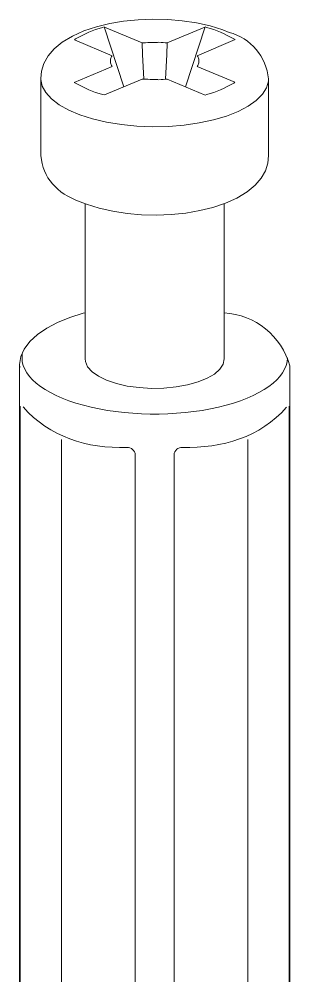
# Model space of a CAD drawing. Header units: metres. Extents: x -8.4 to 7.9, y -3.9 to 2.
# Drawn here: x 0.9625 to 0.9923, y 1.0301 to 1.1353 of the extents above; entities that cross this region are included whole.
import ezdxf

# ---------------------------------------------------------------- set-up
doc = ezdxf.new("R2010")
doc.units = ezdxf.units.M
doc.header["$MEASUREMENT"] = 0
doc.layers.add('PDF3_Geometry_Num_Penna__7', color=7, linetype='Continuous', lineweight=18)

msp = doc.modelspace()

# ---------------------------------------------------------------- linework, layer by layer
at = {"layer": 'PDF3_Geometry_Num_Penna__7', "color": 7, "linetype": 'Continuous', "lineweight": 18, "flags": 128}
for points in [[(0.9692506896143162, 1.115251635812376), (0.969934256992118, 1.114988037934663), (0.971343090847021, 1.114548708138471), (0.972842769168255, 1.114210647583437), (0.9744079746455311, 1.113970877762465), (0.9760163684756528, 1.113835355689741), (0.9776456118554243, 1.113796635097535), (0.9792733659816496, 1.113857694492937), (0.9808683565298538, 1.11401853387595), (0.9824052661897481, 1.114276174739479), (0.9838692024258681, 1.114630617083524), (0.985237826435018, 1.115089307175818), (0.9864977349352803, 1.115652245016361), (0.9876310568840977, 1.116334323140616), (0.988506737969386, 1.11706256812481), (0.9891724343046308, 1.117842936983128), (0.9896415491717497, 1.118659047926561), (0.9899170610778355, 1.119518347222838), (0.9900004592764343, 1.120325522644993), (0.9899810989803312, 1.128765122492493, 0.3154529113697757), (0.9856473711602806, 1.133885176185047), (0.9849638037824787, 1.134150263316309), (0.9835549699275757, 1.134592571619591), (0.982056780859888, 1.134930632174626), (0.9804900861290659, 1.135165934234959), (0.978881692298944, 1.135304434814775), (0.9772509596656259, 1.135343155406982), (0.9756246947929473, 1.135280606758033), (0.9740326827518359, 1.135119767375021), (0.9724942838383953, 1.134859148004399), (0.9710288583487287, 1.134504705660354), (0.9696602343395787, 1.134047504821606), (0.9683988365857702, 1.133484566981063), (0.9672670038904995, 1.132799510349715), (0.9663913228052107, 1.13207573312616), (0.965725626469966, 1.131298342774935), (0.9652550223493005, 1.130476274817317), (0.9649809996967612, 1.129621443281678), (0.9648990907517089, 1.128806821591792), (0.9648990907517089, 1.120325522644993)], [(0.9740445967802073, 1.12789956833132), (0.9718851791379138, 1.134486536767087), (0.9717094472194377, 1.134416541850406, 0.07295093407433385), (0.9687473219156298, 1.13316259036433), (0.9686117998429066, 1.133073235151545), (0.9727578817161097, 1.131323362234514, 0.0888182389470697), (0.9725791712905406, 1.130940624073087, 0.008282302233397808), (0.9725791712905406, 1.13053703636201, 0.08936752625982482), (0.9727578817161097, 1.13015131969349), (0.968576057757793, 1.128388341345251), (0.9687473219156298, 1.128312389414385, 0.07328379214406178), (0.9717094472194377, 1.127059927181855), (0.9719209212230279, 1.127004526949928), (0.9760640245891378, 1.128754399866959)], [(0.9779255915221493, 1.128678447936091, 0.0199441125913081), (0.9788340361854587, 1.128754399866959), (0.9830128816366829, 1.126988443011627), (0.9831871243016129, 1.127059927181855, 0.07349132340493998), (0.9861522281125131, 1.128312389414385), (0.9862862609316901, 1.12840144677646), (0.9821401790584873, 1.13015131969349, 0.09413632454637856), (0.9823188894840665, 1.130537036362008, 0.008292322756574107), (0.9823188894840557, 1.130940624073087, 0.09361208484738172), (0.9821401790584873, 1.131323362234514), (0.9863220030168037, 1.133089616940556), (0.9861522281125131, 1.13316259036433, 0.07305504692548928), (0.983188613555159, 1.134416541850406), (0.9830128816366829, 1.134486536767087), (0.9808564425014826, 1.12789956833132)], [(0.9922760386953474, 1.004200977363742, 0.04660708693602839), (0.9923400765978431, 1.004774339979109), (0.9923400765978431, 1.097192947308619, 0.3186885446216916), (0.9851082613764804, 1.10304422449246)], [(0.9626220220792493, 1.092768375022238), (0.9626220220792493, 1.004200977363742), (0.9626413823753527, 1.00405651976974, 0.3534145949632784), (0.9634664288400635, 1.00338486642031), (0.9663540914665506, 1.00338486642031, -0.1429513169241278), (0.9673235955252629, 1.003192752712823)], [(0.9922760386953474, 1.092768375022238), (0.9922760386953474, 1.004200977363742), (0.9922596569063241, 1.004059498276836, -0.3547331399748253), (0.9914316319345337, 1.00338486642031), (0.9885424800544996, 1.00338486642031, 0.1329059324754533), (0.9876161643486335, 1.003244578736239, 0.1399957533842267), (0.9877189228433355, 1.003610935108655), (0.9877189228433355, 1.089107491954455)], [(0.9671791379312612, 1.089113448968641), (0.9671791379312612, 1.058284411304426), (0.9671791379312612, 1.003610935108655, 0.1399957534056263), (0.9672818964259656, 1.003244578736239, 0.2042312796020091), (0.9748160301172472, 0.999935755206826, -0.08164963474237226), (0.9753193978159335, 0.9998181041766596)], [(0.9753193978159335, 0.9988634926534119), (0.9753193978159335, 1.087433868819001, 0.392554062873132), (0.9743945713636134, 1.088235087226961)], [(0.980509446425169, 1.08823061946633, 0.4110092601316757), (0.9795786629586635, 1.087433868819001), (0.9795786629586635, 0.9988634926534119)]]:
    msp.add_lwpolyline(points, format="xyb", dxfattribs=at)
for points in [[(0.9719209212230279, 1.13447313348517), (0.9760640245891378, 1.132721771314593), (0.9761221054774479, 1.13146186281433), (0.9762472027753463, 1.128739507331495)], [(0.9786508579992504, 1.128739507331495), (0.9787759552971488, 1.131457395053691), (0.9788340361854587, 1.132721771314593), (0.9829771395515691, 1.13447313348517)], [(0.9900004592764343, 1.128784184937887), (0.9899810989803312, 1.128532501088544), (0.9897666464696483, 1.127798299090164), (0.9893168918986325, 1.127083457387887), (0.9886318352672844, 1.126402868517179), (0.9877278583646142, 1.125768446506408), (0.9866272999938178, 1.125193594637495), (0.9853495204509989, 1.124687248431715), (0.9839138800322605, 1.124264300424535), (0.9823516530620772, 1.12393070763014), (0.980698581625563, 1.123687959302074), (0.9789784937794607, 1.123547969468712), (0.9772315993695228, 1.123506270369413), (0.9754891727202241, 1.123571797525455), (0.9737795096489464, 1.123737104669106), (0.9721428200014429, 1.124002191800367), (0.9706148458628269, 1.124361101905052), (0.9692179260362953, 1.124806388715428), (0.9679818455927757, 1.125332095217311), (0.9669259648283716, 1.125923328875235), (0.9660756010533721, 1.126569664914377), (0.9654471360567874, 1.127259189306364), (0.9650554623740816, 1.127979988022826), (0.9649020692588016, 1.128717168528299), (0.9648990907517089, 1.128806523741083)], [(0.9697897993981163, 1.115044629569426), (0.9697897993981163, 1.097967359152752), (0.9698240522296838, 1.097676954711202), (0.9700682898112948, 1.097105081349381), (0.9705508079603314, 1.096560014551396), (0.97125224638069, 1.096064093120442), (0.9721577125369069, 1.09562923108489), (0.9732329535974144, 1.095262874712473), (0.9744377597164592, 1.094988852059934), (0.97574383507666, 1.094807163127272), (0.9771065020716242, 1.094729721942859), (0.9784751260807744, 1.094760996267334), (0.9798154542725427, 1.094886093565232), (0.9810783412798975, 1.095115438611379), (0.9822235772570861, 1.095435628123856), (0.9832154201189945, 1.095837726581388), (0.9840240847946947, 1.096306841448506), (0.9846153184526191, 1.096829569443295), (0.9849861425856751, 1.097389528776745), (0.9851082613764804, 1.097967359152752), (0.9851082613764804, 1.115049097330065)], [(0.9697897993981163, 1.103044224492461), (0.9695679006197014, 1.102987632857697), (0.9681009858764883, 1.102524475004764), (0.966756189924081, 1.101985365220964), (0.9655692548475928, 1.101361367985019), (0.9645446484076635, 1.100661418818206), (0.9637076879145815, 1.099887006974074), (0.9630822014250898, 1.09904260021326), (0.962726269827498, 1.098247338819477), (0.9625639411909391, 1.097365700720003), (0.9625907477547747, 1.097017215390143)], [(0.9625639411909391, 1.09705593598235), (0.9625579841767539, 1.097192947308619), (0.9625579841767539, 1.004774339979109)]]:
    msp.add_lwpolyline(points, dxfattribs=at)
at = {"layer": 'PDF3_Geometry_Num_Penna__7', "color": 7, "linetype": 'Continuous', "lineweight": 18}
msp.add_arc((0.9774652077455191, 1.121372345249775), 0.01143167368755522, 83.12290336129745, 87.69192301558624, dxfattribs=at)
msp.add_ellipse((0.9774503553992625, 1.098083120005287), major_axis=(-0.01460976543057292, 4.666770530352486e-07), ratio=0.4229599953919563, start_param=6.217402115099093, end_param=9.424147146991633, dxfattribs=at)
for points in [[(0.9779255915221493, 1.132794744738367), (0.9776247623057747, 1.132782830709996), (0.9763633645519659, 1.132757513399706), (0.9760640245891373, 1.132721771314592)], [(0.9760640245891378, 1.128754399866959), (0.9763633645519664, 1.128717168528299), (0.9775413641071758, 1.128714190021205), (0.977848150337736, 1.128700786739288)], [(0.9649139832871728, 1.120325522644993), (0.9651641778829697, 1.117901017871438), (0.9666176893442645, 1.116194333307253), (0.9692506896143157, 1.115251635812377)], [(0.9629734859162017, 1.092681998316546), (0.9658298742182146, 1.089377344697064), (0.9700295692190885, 1.08808914037942), (0.9743930821100676, 1.088235087226968)], [(0.980509446425169, 1.088235087226969), (0.984865513048416, 1.088118925450349), (0.9890920146131251, 1.089362452161601), (0.991967763211241, 1.092644766977886)]]:
    msp.add_open_spline(points, degree=3, dxfattribs=at)

doc.saveas('drawing.dxf')
